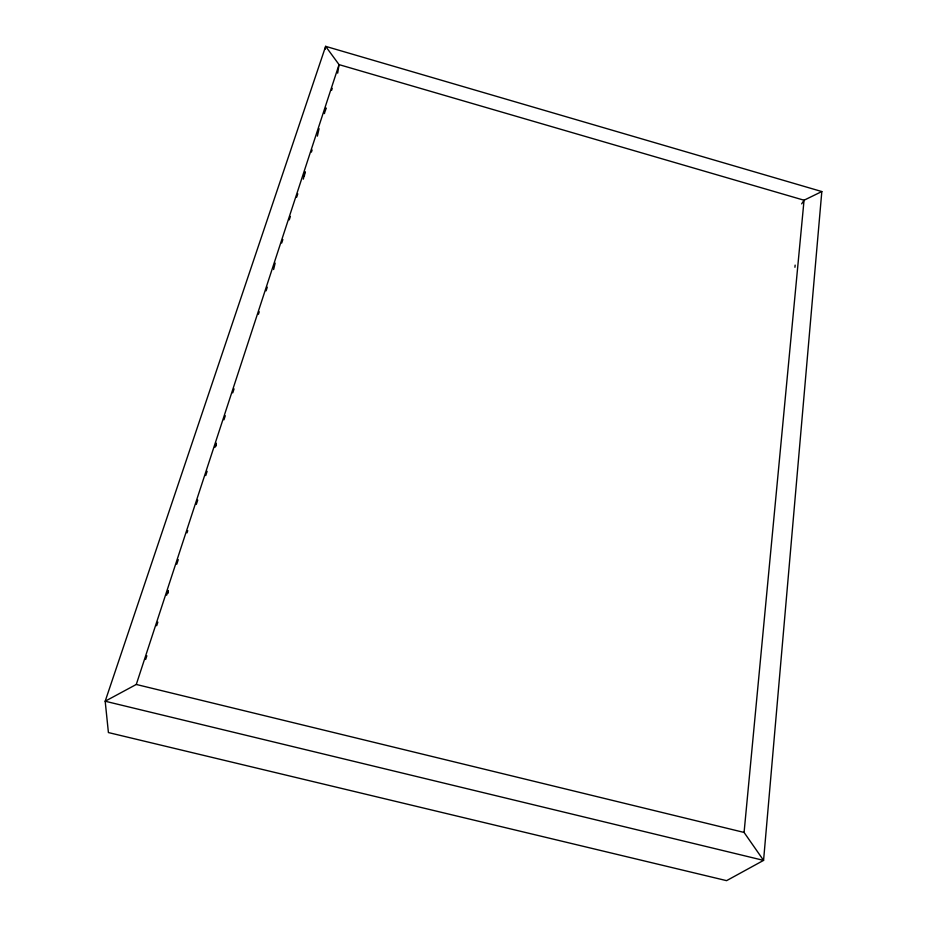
<?xml version="1.0" encoding="UTF-8"?>
<svg xmlns="http://www.w3.org/2000/svg" width="927" height="927" viewBox="0 0 927 927"><rect width="100%" height="100%" fill="white"/><g stroke="black" fill="none" stroke-linecap="round" stroke-linejoin="round"><path stroke-width="1.39" d="M168.123 593.176L168.181 590.499L166.651 595.204M216.072 446.084L216.304 443.199L214.937 447.382M821.82 191.553L763.57 860.383L726.583 880.65L108.413 732.562L105.18 701.229L325.644 46.35L821.82 191.553L804.045 200.22L801.67 203.859M744.08 832.434L136.281 684.462L105.18 701.229L763.57 860.383L744.08 832.434L804.045 200.22L339.05 64.623L325.644 46.35L325.238 49.154M794.937 267.277L795.146 265.11M273.616 269.514L275.145 263.094M303.326 179.143L305.018 171.657L304.404 175.852M317.37 136.118L319.062 128.668M324.438 113.604L325.875 107.799L325.458 110.51M337.671 73.163L339.05 64.623L136.281 684.462M145.655 659.468L146.86 655.771M156.663 625.748L157.845 622.144M176.767 564.219L178.262 559.63M187.011 532.863L187.741 530.626M196.304 504.427L197.729 500.059M205.736 475.563L207.127 471.298M223.952 419.804L225.284 415.725M232.747 392.863L234.056 388.865M258.424 314.265L259.236 311.773M266.084 290.846L267.277 287.185M281.704 243.025L282.839 239.525M289.259 219.873L290.383 216.443M296.675 197.184L297.776 193.813M311.402 152.109L312.109 149.954M331.565 90.394L332.225 88.366"/></g></svg>
